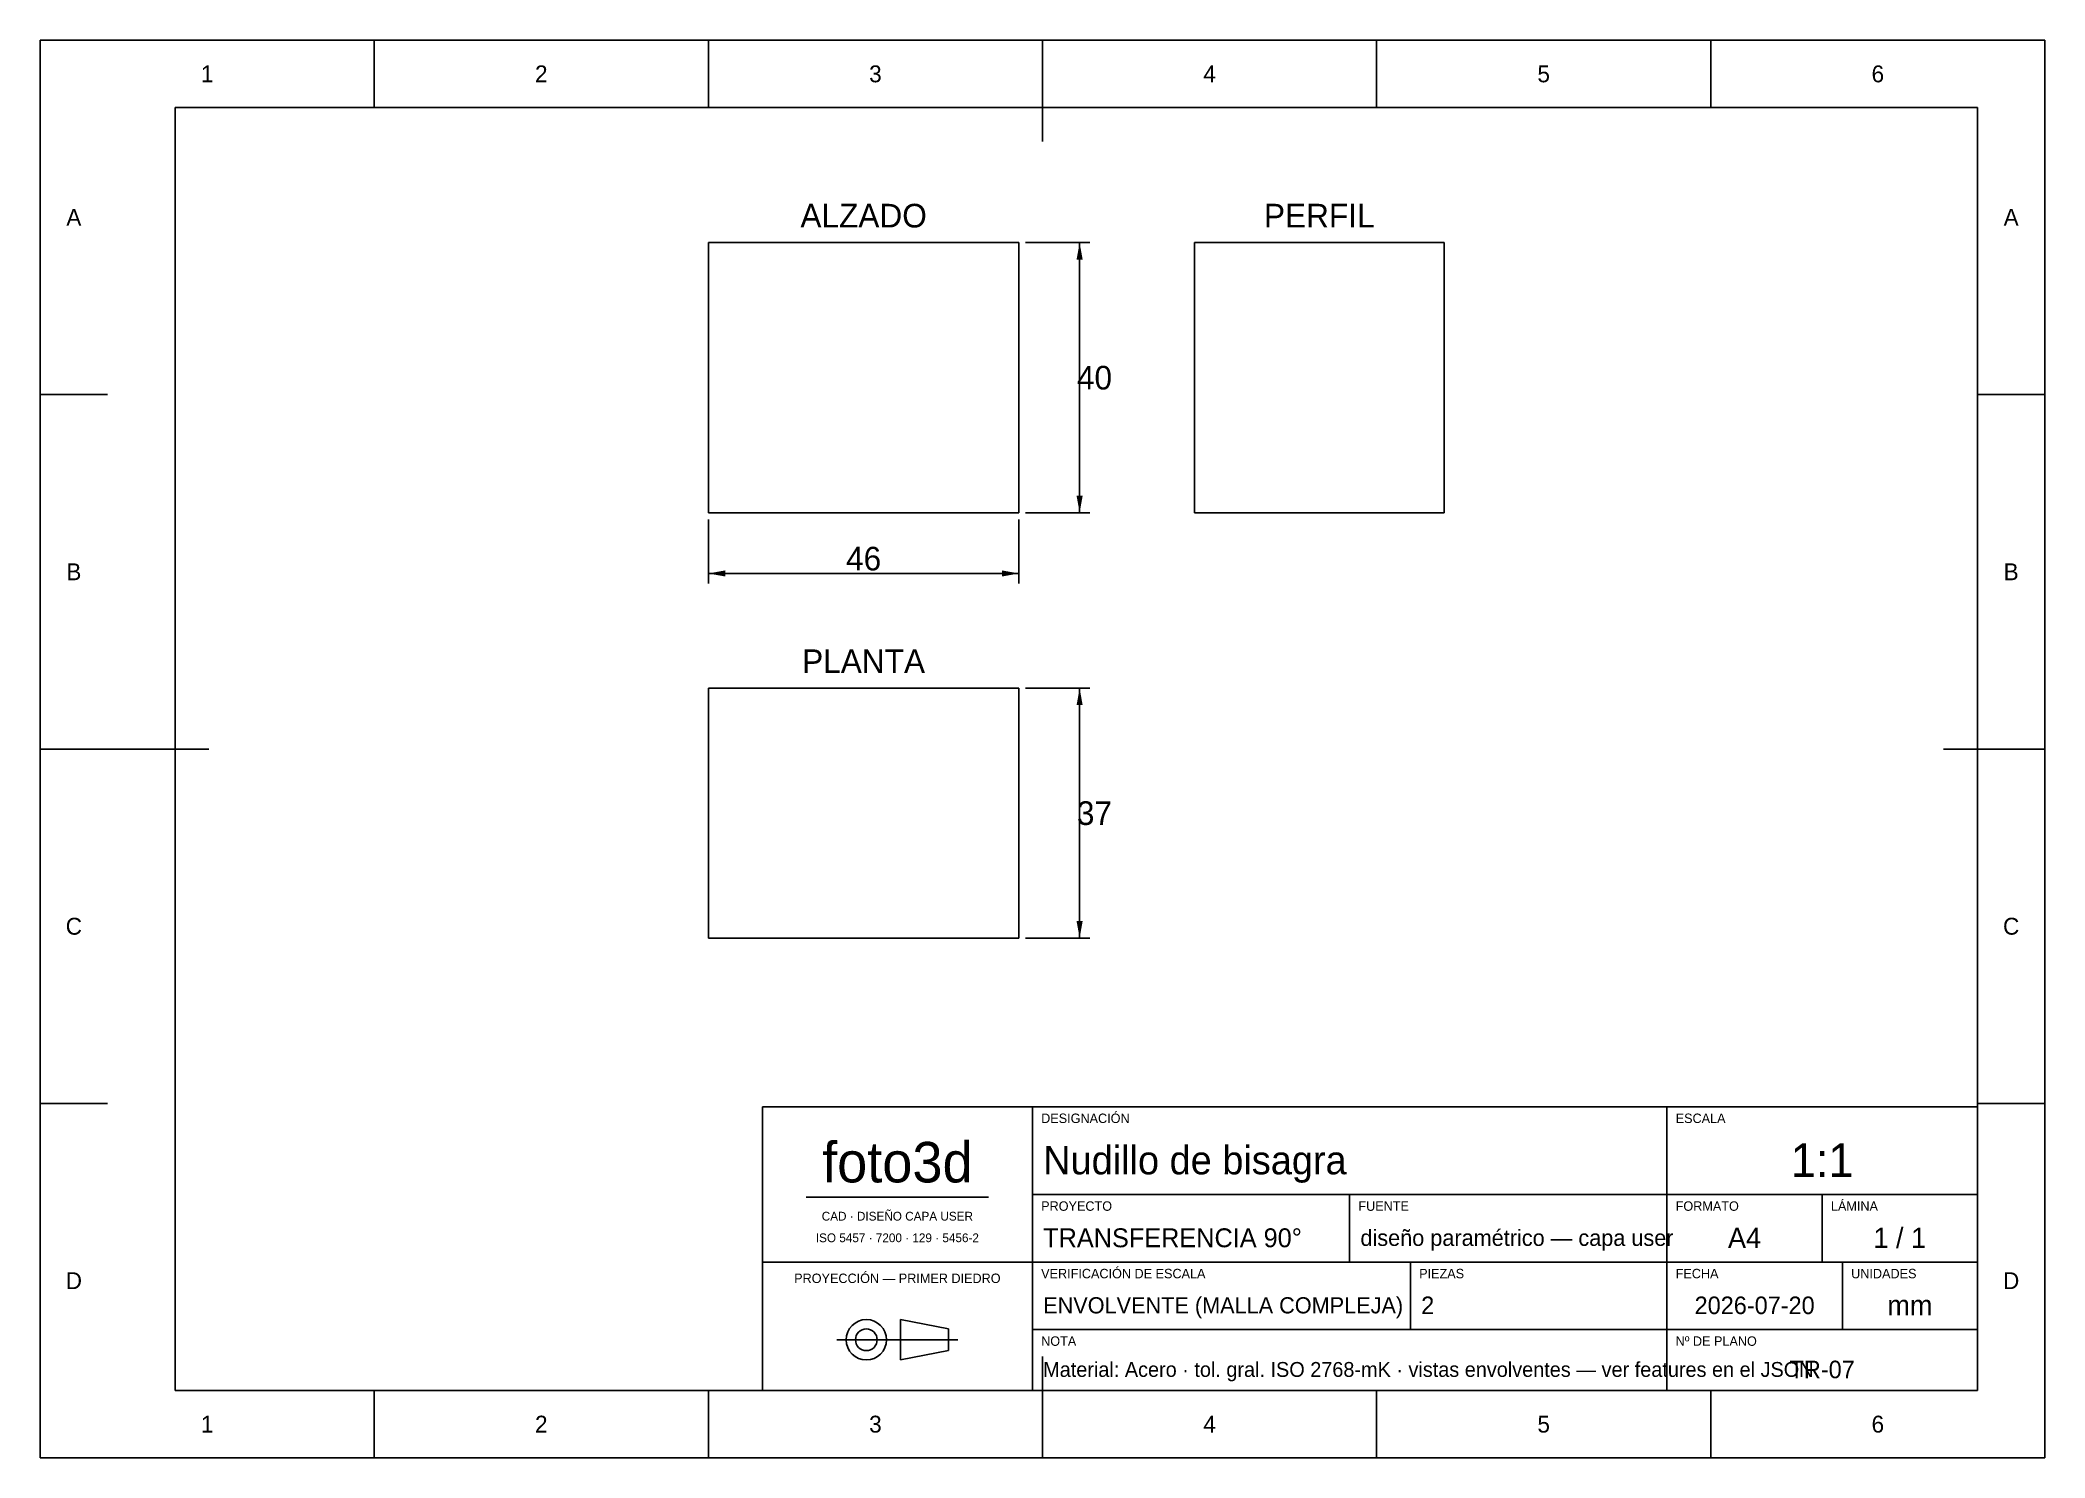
# Model space of a CAD drawing. Extents: x 0 to 297, y 0 to 210.
import ezdxf
from ezdxf.enums import TextEntityAlignment as Align

# ---------------------------------------------------------------- set-up
doc = ezdxf.new("R2010")
doc.units = 0
for name, color, linetype in [('COTAS', 7, 'CONTINUOUS'), ('FINA', 7, 'CONTINUOUS'), ('NORMA', 7, 'CONTINUOUS'), ('TEXTO', 7, 'CONTINUOUS'), ('VISIBLE', 7, 'CONTINUOUS')]:
    doc.layers.add(name, color=color, linetype=linetype)

msp = doc.modelspace()

# ---------------------------------------------------------------- linework, layer by layer
at = {"layer": 'COTAS'}
for p, q in [((146, 180), (155.5, 180)), ((154, 140), (154, 180)), ((146, 140), (155.5, 140)), ((99, 139), (99, 129.5)), ((145, 139), (145, 129.5)), ((99, 131), (145, 131)), ((146, 114), (155.5, 114)), ((154, 77), (154, 114)), ((146, 77), (155.5, 77))]:
    msp.add_line(p, q, dxfattribs=at)
for points in [[(154, 180), (154.45, 177.5), (153.55, 177.5)], [(154, 140), (154.45, 142.5), (153.55, 142.5)], [(99, 131), (101.5, 131.45), (101.5, 130.55)], [(145, 131), (142.5, 131.45), (142.5, 130.55)], [(154, 114), (154.45, 111.5), (153.55, 111.5)], [(154, 77), (154.45, 79.5), (153.55, 79.5)]]:
    msp.add_solid(points, dxfattribs=at)
at = {"layer": 'FINA'}
for p, q in [((297, 210), (0, 210)), ((0, 210), (0, 0)), ((49.5, 200), (49.5, 210)), ((99, 200), (99, 210)), ((148.5, 200), (148.5, 210)), ((198, 200), (198, 210)), ((247.5, 200), (247.5, 210)), ((297, 0), (297, 210)), ((0, 157.5), (10, 157.5)), ((287, 157.5), (297, 157.5)), ((0, 105), (10, 105)), ((287, 105), (297, 105)), ((0, 52.5), (10, 52.5)), ((287, 52.5), (297, 52.5)), ((147, 39), (241, 39)), ((194, 29), (194, 39)), ((241, 39), (287, 39)), ((264, 29), (264, 39)), ((113.5, 38.6), (140.5, 38.6)), ((107, 29), (147, 29)), ((147, 29), (241, 29)), ((203, 19), (203, 29)), ((241, 29), (287, 29)), ((267, 19), (267, 29)), ((147, 19), (241, 19)), ((241, 19), (287, 19)), ((118.03, 17.5), (135.97, 17.5)), ((49.5, 0), (49.5, 10)), ((99, 0), (99, 10)), ((148.5, 0), (148.5, 10)), ((198, 0), (198, 10)), ((247.5, 0), (247.5, 10)), ((0, 0), (297, 0))]:
    msp.add_line(p, q, dxfattribs=at)
at = {"layer": 'NORMA'}
for p, q in [((148.5, 210), (148.5, 195)), ((287, 200), (20, 200)), ((20, 200), (20, 10)), ((287, 10), (287, 200)), ((0, 105), (25, 105)), ((297, 105), (282, 105)), ((287, 52), (107, 52)), ((107, 52), (107, 10)), ((147, 10), (147, 52)), ((241, 10), (241, 52)), ((287, 10), (287, 52)), ((148.5, 0), (148.5, 15)), ((20, 10), (287, 10)), ((107, 10), (287, 10))]:
    msp.add_line(p, q, dxfattribs=at)
at = {"layer": 'TEXTO'}
for p, q in [((134.59, 19.11), (127.46, 20.49)), ((127.46, 20.49), (127.46, 14.51)), ((134.59, 15.89), (134.59, 19.11)), ((127.46, 14.51), (134.59, 15.89))]:
    msp.add_line(p, q, dxfattribs=at)
for radius in [2.99, 1.61]:
    msp.add_circle((122.4, 17.5), radius, dxfattribs=at)
at = {"layer": 'VISIBLE'}
for p, q in [((145, 180), (99, 180)), ((99, 180), (99, 140)), ((145, 140), (145, 180)), ((208, 180), (171, 180)), ((171, 180), (171, 140)), ((208, 140), (208, 180)), ((99, 140), (145, 140)), ((171, 140), (208, 140)), ((145, 114), (99, 114)), ((99, 114), (99, 77)), ((145, 77), (145, 114)), ((99, 77), (145, 77))]:
    msp.add_line(p, q, dxfattribs=at)

# ---------------------------------------------------------------- texts
at = {"layer": 'COTAS'}
for s, p in [('40', (156.2, 160)), ('46', (122, 133.2)), ('37', (156.2, 95.5))]:
    msp.add_text(s, height=3.5, dxfattribs=at).set_placement(p, align=Align.MIDDLE_CENTER)
at = {"layer": 'TEXTO'}
for s, height, p in [('1', 2.5, (24.75, 205)), ('2', 2.5, (74.25, 205)), ('3', 2.5, (123.75, 205)), ('4', 2.5, (173.25, 205)), ('5', 2.5, (222.75, 205)), ('6', 2.5, (272.25, 205)), ('A', 2.5, (5, 183.75)), ('ALZADO', 3.5, (122, 184)), ('PERFIL', 3.5, (189.5, 184)), ('A', 2.5, (292, 183.75)), ('B', 2.5, (5, 131.25)), ('B', 2.5, (292, 131.25)), ('PLANTA', 3.5, (122, 118)), ('C', 2.5, (5, 78.75)), ('C', 2.5, (292, 78.75)), ('foto3d', 6, (127, 43.8)), ('1:1', 5, (264, 44.1)), ('CAD · DISEÑO CAPA USER', 1.3, (127, 35.8)), ('ISO 5457 · 7200 · 129 · 5456-2', 1.3, (127, 32.6)), ('A4', 3, (252.5, 32.6)), ('1 / 1', 3, (275.5, 32.6)), ('D', 2.5, (5, 26.25)), ('PROYECCIÓN — PRIMER DIEDRO', 1.4, (127, 26.6)), ('D', 2.5, (292, 26.25)), ('2026-07-20', 2.6, (254, 22.6)), ('mm', 3, (277, 22.6)), ('TR-07', 2.6, (264, 13.1)), ('1', 2.5, (24.75, 5)), ('2', 2.5, (74.25, 5)), ('3', 2.5, (123.75, 5)), ('4', 2.5, (173.25, 5)), ('5', 2.5, (222.75, 5)), ('6', 2.5, (272.25, 5))]:
    msp.add_text(s, height=height, dxfattribs=at).set_placement(p, align=Align.MIDDLE_CENTER)
for s, p in [('DESIGNACIÓN', (148.3, 49.6)), ('ESCALA', (242.3, 49.6)), ('PROYECTO', (148.3, 36.6)), ('FUENTE', (195.3, 36.6)), ('FORMATO', (242.3, 36.6)), ('LÁMINA', (265.3, 36.6)), ('VERIFICACIÓN DE ESCALA', (148.3, 26.6)), ('PIEZAS', (204.3, 26.6)), ('FECHA', (242.3, 26.6)), ('UNIDADES', (268.3, 26.6)), ('NOTA', (148.3, 16.6)), ('Nº DE PLANO', (242.3, 16.6))]:
    msp.add_text(s, height=1.4, dxfattribs=at).set_placement(p)
for s, height, p in [('Nudillo de bisagra', 4.2, (148.6, 44.1)), ('TRANSFERENCIA 90°', 2.8, (148.6, 32.6)), ('diseño paramétrico — capa user', 2.4, (195.6, 32.6)), ('ENVOLVENTE (MALLA COMPLEJA)', 2.4, (148.6, 22.6)), ('2', 2.6, (204.6, 22.6)), ('Material: Acero · tol. gral. ISO 2768-mK · vistas envolventes — ver features en el JSON', 2.2, (148.6, 13.1))]:
    msp.add_text(s, height=height, dxfattribs=at).set_placement(p, align=Align.MIDDLE_LEFT)

doc.saveas('drawing.dxf')
